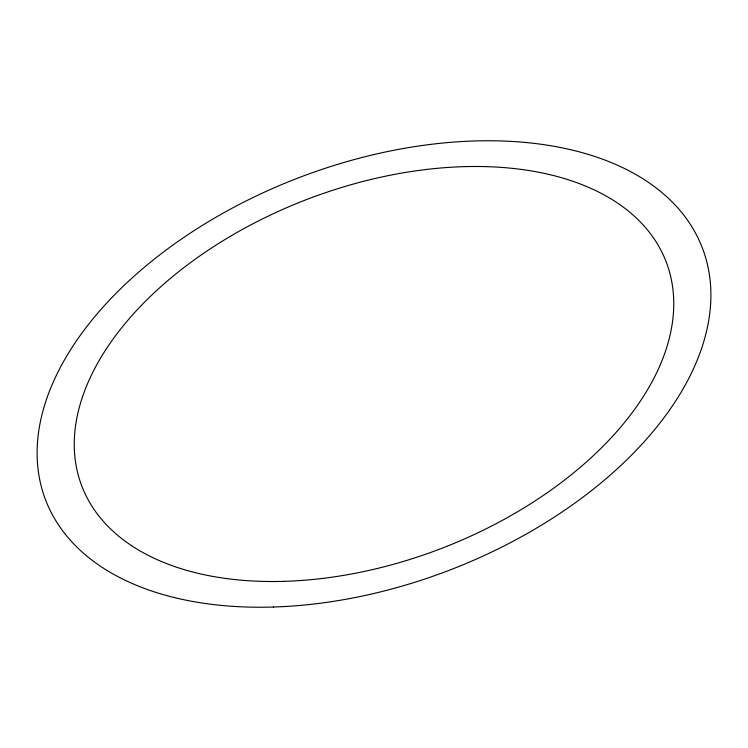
<?xml version="1.0" encoding="UTF-8"?>
<svg xmlns="http://www.w3.org/2000/svg" width="748" height="748" viewBox="0 0 748 748"><rect width="100%" height="100%" fill="white"/><g stroke="black" fill="none" stroke-linecap="round" stroke-linejoin="round"><path stroke-width="1.12" d="M273.375 607.021A351.719 210.197 -21 0 0 702.755 248.981A351.719 210.197 -21 0 0 145.879 265.989A351.719 210.197 -21 0 0 273.375 607.021M284.464 581.336A312.954 187.028 -21 0 0 666.515 262.763A312.954 187.028 -21 0 0 171.03 277.901A312.954 187.028 -21 0 0 284.464 581.336"/></g></svg>
